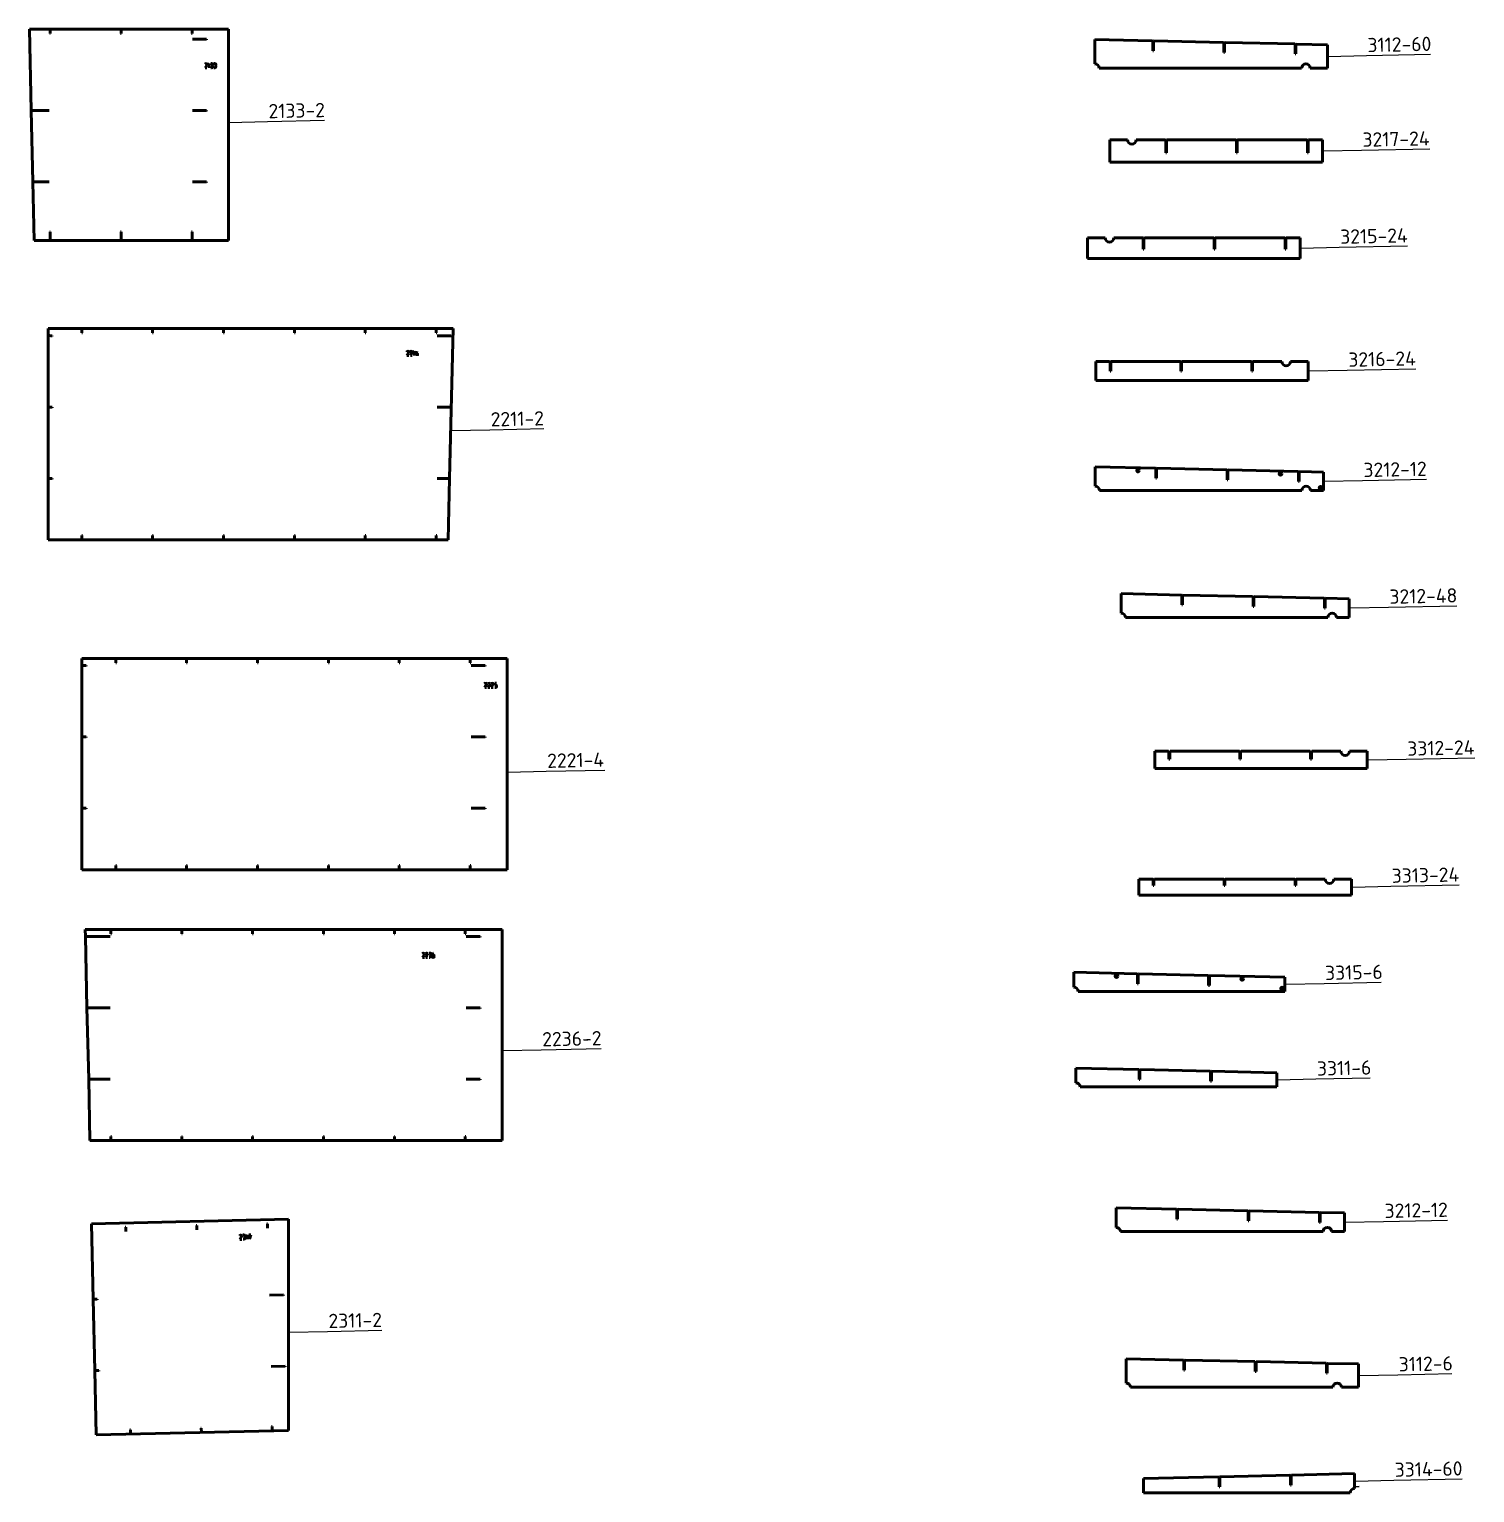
# Model space of a CAD drawing. Header units: millimetres. Extents: x 455 to 16223, y -36532 to 11320.
# Drawn here: x 1046 to 11175, y -11700 to -1443 of the extents above; entities that cross this region are included whole.
import ezdxf

# ---------------------------------------------------------------- set-up
doc = ezdxf.new("R2010")
doc.units = ezdxf.units.MM
doc.layers.add('Видимый контур (ISO)', color=7, linetype='Continuous', lineweight=50)
doc.layers.add('Обозначение (ISO)', color=7, linetype='Continuous', lineweight=25)
doc.styles.add('Пояснительный текст (DIN)', font='isocpeur.ttf')
doc.styles.add('Стиль текста72', font='isocpeur.ttf')

# ---------------------------------------------------------------- blocks, each defined once
blk = doc.blocks.new('Текст на выноске16')
at = {"layer": 'Обозначение (ISO)', "lineweight": 25}
for p, q in [((10147, -1633), (10142, -1633)), ((10147, -1633), (10416, -1627)), ((10416, -1627), (10865, -1618))]:
    blk.add_line(p, q, dxfattribs=at)
at = {"layer": 'Обозначение (ISO)', "insert": (10424, -1604), "char_height": 100, "attachment_point": 7, "rotation": 1.2307, "style": 'Стиль текста72'}
blk.add_mtext('3112-60', dxfattribs=at)
blk = doc.blocks.new('Текст на выноске17')
at = {"layer": 'Обозначение (ISO)', "lineweight": 25}
for p, q in [((10112, -2296), (10107, -2296)), ((10112, -2296), (10381, -2290)), ((10381, -2290), (10860, -2280))]:
    blk.add_line(p, q, dxfattribs=at)
at = {"layer": 'Обозначение (ISO)', "insert": (10389, -2267), "char_height": 100, "attachment_point": 7, "rotation": 1.2307, "style": 'Стиль текста72'}
blk.add_mtext('3217-24', dxfattribs=at)
blk = doc.blocks.new('Текст на выноске18')
at = {"layer": 'Обозначение (ISO)', "lineweight": 25}
for p, q in [((9956, -2976), (10224, -2970)), ((10224, -2970), (10704, -2960)), ((9956, -2976), (9951, -2976))]:
    blk.add_line(p, q, dxfattribs=at)
at = {"layer": 'Обозначение (ISO)', "insert": (10233, -2947), "char_height": 100, "attachment_point": 7, "rotation": 1.2307, "style": 'Стиль текста72'}
blk.add_mtext('3215-24', dxfattribs=at)
blk = doc.blocks.new('Текст на выноске19')
at = {"layer": 'Обозначение (ISO)', "lineweight": 25}
for p, q in [((10013, -3838), (10008, -3838)), ((10013, -3838), (10282, -3832)), ((10282, -3832), (10761, -3822))]:
    blk.add_line(p, q, dxfattribs=at)
at = {"layer": 'Обозначение (ISO)', "insert": (10290, -3809), "char_height": 100, "attachment_point": 7, "rotation": 1.2307, "style": 'Стиль текста72'}
blk.add_mtext('3216-24', dxfattribs=at)
blk = doc.blocks.new('Текст на выноске20')
at = {"layer": 'Обозначение (ISO)', "lineweight": 25}
for p, q in [((10119, -4611), (10114, -4611)), ((10119, -4611), (10388, -4605)), ((10388, -4605), (10837, -4595))]:
    blk.add_line(p, q, dxfattribs=at)
at = {"layer": 'Обозначение (ISO)', "insert": (10396, -4582), "char_height": 100, "attachment_point": 7, "rotation": 1.2307, "style": 'Стиль текста72'}
blk.add_mtext('3212-12', dxfattribs=at)
blk = doc.blocks.new('Текст на выноске21')
at = {"layer": 'Обозначение (ISO)', "lineweight": 25}
for p, q in [((10301, -5499), (10296, -5499)), ((10301, -5499), (10570, -5494)), ((10570, -5494), (11049, -5483))]:
    blk.add_line(p, q, dxfattribs=at)
at = {"layer": 'Обозначение (ISO)', "insert": (10578, -5470), "char_height": 100, "attachment_point": 7, "rotation": 1.2307, "style": 'Стиль текста72'}
blk.add_mtext('3212-48', dxfattribs=at)
blk = doc.blocks.new('Текст на выноске22')
at = {"layer": 'Обозначение (ISO)', "lineweight": 25}
for p, q in [((10427, -6564), (10422, -6564)), ((10427, -6564), (10695, -6558)), ((10695, -6558), (11175, -6548))]:
    blk.add_line(p, q, dxfattribs=at)
at = {"layer": 'Обозначение (ISO)', "insert": (10703, -6535), "char_height": 100, "attachment_point": 7, "rotation": 1.2307, "style": 'Стиль текста72'}
blk.add_mtext('3312-24', dxfattribs=at)
blk = doc.blocks.new('Текст на выноске23')
at = {"layer": 'Обозначение (ISO)', "lineweight": 25}
for p, q in [((10317, -7455), (10312, -7455)), ((10317, -7455), (10586, -7449)), ((10586, -7449), (11065, -7439))]:
    blk.add_line(p, q, dxfattribs=at)
at = {"layer": 'Обозначение (ISO)', "insert": (10594, -7426), "char_height": 100, "attachment_point": 7, "rotation": 1.2307, "style": 'Стиль текста72'}
blk.add_mtext('3313-24', dxfattribs=at)
blk = doc.blocks.new('Текст на выноске24')
at = {"layer": 'Обозначение (ISO)', "lineweight": 25}
for p, q in [((9850, -8136), (9845, -8136)), ((9850, -8136), (10119, -8130)), ((10119, -8130), (10518, -8121))]:
    blk.add_line(p, q, dxfattribs=at)
at = {"layer": 'Обозначение (ISO)', "insert": (10127, -8107), "char_height": 100, "attachment_point": 7, "rotation": 1.2307, "style": 'Стиль текста72'}
blk.add_mtext('3315-6', dxfattribs=at)
blk = doc.blocks.new('Текст на выноске25')
at = {"layer": 'Обозначение (ISO)', "lineweight": 25}
for p, q in [((9793, -8806), (9788, -8806)), ((9793, -8806), (10062, -8800)), ((10062, -8800), (10442, -8792))]:
    blk.add_line(p, q, dxfattribs=at)
at = {"layer": 'Обозначение (ISO)', "insert": (10070, -8777), "char_height": 100, "attachment_point": 7, "rotation": 1.2307, "style": 'Стиль текста72'}
blk.add_mtext('3311-6', dxfattribs=at)
blk = doc.blocks.new('Текст на выноске26')
at = {"layer": 'Обозначение (ISO)', "lineweight": 25}
for p, q in [((10267, -9804), (10262, -9804)), ((10267, -9804), (10536, -9798)), ((10536, -9798), (10985, -9789))]:
    blk.add_line(p, q, dxfattribs=at)
at = {"layer": 'Обозначение (ISO)', "insert": (10544, -9775), "char_height": 100, "attachment_point": 7, "rotation": 1.2307, "style": 'Стиль текста72'}
blk.add_mtext('3212-12', dxfattribs=at)
blk = doc.blocks.new('Текст на выноске27')
at = {"layer": 'Обозначение (ISO)', "lineweight": 25}
for p, q in [((10635, -10873), (11015, -10865)), ((10366, -10879), (10361, -10879)), ((10366, -10879), (10635, -10873))]:
    blk.add_line(p, q, dxfattribs=at)
at = {"layer": 'Обозначение (ISO)', "insert": (10643, -10850), "char_height": 100, "attachment_point": 7, "rotation": 1.2307, "style": 'Стиль текста72'}
blk.add_mtext('3112-6', dxfattribs=at)
blk = doc.blocks.new('Текст на выноске39')
at = {"layer": 'Обозначение (ISO)', "lineweight": 25}
for p, q in [((3135, -10569), (3515, -10561)), ((2867, -10575), (2862, -10575)), ((2867, -10575), (3135, -10569))]:
    blk.add_line(p, q, dxfattribs=at)
at = {"layer": 'Обозначение (ISO)', "insert": (3143, -10546), "char_height": 100, "attachment_point": 7, "rotation": 1.2307, "style": 'Стиль текста72'}
blk.add_mtext('2311-2', dxfattribs=at)
blk = doc.blocks.new('Текст на выноске40')
at = {"layer": 'Обозначение (ISO)', "lineweight": 25}
for p, q in [((4365, -8601), (4360, -8601)), ((4365, -8601), (4633, -8595)), ((4633, -8595), (5053, -8586))]:
    blk.add_line(p, q, dxfattribs=at)
at = {"layer": 'Обозначение (ISO)', "insert": (4641, -8572), "char_height": 100, "attachment_point": 7, "rotation": 1.2307, "style": 'Стиль текста72'}
blk.add_mtext('2236-2', dxfattribs=at)
blk = doc.blocks.new('Текст на выноске41')
at = {"layer": 'Обозначение (ISO)', "lineweight": 25}
for p, q in [((4400, -6649), (4395, -6649)), ((4400, -6649), (4668, -6643)), ((4668, -6643), (5078, -6635))]:
    blk.add_line(p, q, dxfattribs=at)
at = {"layer": 'Обозначение (ISO)', "insert": (4676, -6620), "char_height": 100, "attachment_point": 7, "rotation": 1.2307, "style": 'Стиль текста72'}
blk.add_mtext('2221-4', dxfattribs=at)
blk = doc.blocks.new('Текст на выноске42')
at = {"layer": 'Обозначение (ISO)', "lineweight": 25}
for p, q in [((4003, -4256), (3998, -4256)), ((4003, -4256), (4272, -4250)), ((4272, -4250), (4652, -4242))]:
    blk.add_line(p, q, dxfattribs=at)
at = {"layer": 'Обозначение (ISO)', "insert": (4280, -4227), "char_height": 100, "attachment_point": 7, "rotation": 1.2307, "style": 'Стиль текста72'}
blk.add_mtext('2211-2', dxfattribs=at)
blk = doc.blocks.new('Текст на выноске43')
at = {"layer": 'Обозначение (ISO)', "lineweight": 25}
for p, q in [((2447, -2096), (2442, -2096)), ((2447, -2096), (2715, -2090)), ((2715, -2090), (3115, -2081))]:
    blk.add_line(p, q, dxfattribs=at)
at = {"layer": 'Обозначение (ISO)', "insert": (2723, -2067), "char_height": 100, "attachment_point": 7, "rotation": 1.2307, "style": 'Стиль текста72'}
blk.add_mtext('2133-2', dxfattribs=at)
blk = doc.blocks.new('Текст на выноске51')
at = {"layer": 'Обозначение (ISO)', "lineweight": 25}
for p, q in [((10338, -11618), (10333, -11618)), ((10338, -11618), (10607, -11612)), ((10607, -11612), (11086, -11602))]:
    blk.add_line(p, q, dxfattribs=at)
at = {"layer": 'Обозначение (ISO)', "insert": (10615, -11589), "char_height": 100, "attachment_point": 7, "rotation": 1.2307, "style": 'Стиль текста72'}
blk.add_mtext('3314-60', dxfattribs=at)
blk = doc.blocks.new('Текст на выноске52')
at = {"layer": 'Обозначение (ISO)', "lineweight": 25}
for p, q in [((10338, -11655), (10333, -11655)), ((10338, -11655), (10347, -11655)), ((10347, -11655), (10364, -11655))]:
    blk.add_line(p, q, dxfattribs=at)
at = {"layer": 'Обозначение (ISO)', "insert": (10347, -11654), "char_height": 3.5, "attachment_point": 7, "rotation": 1.2307, "style": 'Пояснительный текст (DIN)'}
blk.add_mtext('3314-60', dxfattribs=at)

msp = doc.modelspace()

# ---------------------------------------------------------------- linework, layer by layer
at = {"layer": 'Видимый контур (ISO)'}
for p, q in [((1058, -2013), (1046, -1443)), ((1046, -1443), (1193, -1443)), ((1193, -1473), (1189, -1473)), ((1193, -1443), (1689, -1443)), ((1193, -1473), (1193, -1443)), ((1689, -1473), (1685, -1473)), ((1689, -1443), (2186, -1443)), ((1689, -1473), (1689, -1443)), ((2186, -1473), (2182, -1473)), ((2186, -1443), (2442, -1443)), ((2186, -1473), (2186, -1443)), ((2190, -1513), (2287, -1513)), ((2287, -1513), (2287, -1517)), ((2442, -1443), (2442, -2923)), ((8513, -1515), (8915, -1524)), ((8513, -1685), (8513, -1515)), ((8915, -1524), (8918, -1527)), ((8918, -1527), (8918, -1594)), ((8923, -1527), (8926, -1524)), ((8923, -1594), (8923, -1527)), ((8926, -1524), (9414, -1535)), ((9414, -1535), (9417, -1538)), ((9417, -1538), (9417, -1605)), ((9422, -1538), (9425, -1535)), ((9422, -1605), (9422, -1538)), ((9425, -1535), (9914, -1546)), ((8918, -1594), (8923, -1594)), ((9417, -1605), (9422, -1605)), ((9914, -1546), (9917, -1549)), ((9917, -1549), (9917, -1616)), ((9917, -1616), (9922, -1616)), ((9922, -1550), (9925, -1547)), ((9922, -1616), (9922, -1550)), ((9925, -1547), (10142, -1551)), ((10142, -1551), (10142, -1715)), ((2277, -1713), (2289, -1695)), ((2290, -1713), (2277, -1713)), ((2300, -1690), (2307, -1683)), ((2307, -1683), (2307, -1713)), ((2324, -1683), (2317, -1683)), ((2317, -1713), (2322, -1713)), ((2322, -1697), (2320, -1697)), ((2347, -1683), (2340, -1683)), ((2340, -1713), (2345, -1713)), ((2345, -1697), (2344, -1697)), ((9962, -1715), (8543, -1715)), ((10142, -1715), (10022, -1715)), ((1070, -2513), (1058, -2013)), ((1058, -2013), (1185, -2013)), ((2190, -2013), (2287, -2013)), ((2287, -2013), (2287, -2017)), ((8618, -2218), (8742, -2218)), ((8618, -2375), (8618, -2218)), ((8802, -2218), (9006, -2218)), ((9006, -2218), (9009, -2221)), ((9009, -2221), (9009, -2309)), ((9014, -2221), (9017, -2218)), ((9014, -2309), (9014, -2221)), ((9017, -2218), (9502, -2218)), ((9502, -2218), (9505, -2221)), ((9505, -2221), (9505, -2309)), ((9510, -2221), (9513, -2218)), ((9510, -2309), (9510, -2221)), ((9513, -2218), (9999, -2218)), ((9999, -2218), (10002, -2221)), ((10002, -2221), (10002, -2309)), ((10007, -2221), (10010, -2218)), ((10007, -2309), (10007, -2221)), ((10010, -2218), (10107, -2218)), ((10107, -2218), (10107, -2375)), ((9009, -2309), (9014, -2309)), ((9505, -2309), (9510, -2309)), ((10002, -2309), (10007, -2309)), ((10107, -2375), (8618, -2375)), ((1079, -2923), (1070, -2513)), ((1070, -2513), (1185, -2513)), ((2190, -2513), (2287, -2513)), ((2287, -2513), (2287, -2517)), ((1193, -2863), (1189, -2863)), ((1193, -2922), (1193, -2863)), ((1689, -2863), (1685, -2863)), ((1689, -2922), (1689, -2863)), ((2186, -2863), (2182, -2863)), ((2186, -2922), (2186, -2863)), ((2442, -2923), (1079, -2923)), ((8461, -2904), (8586, -2904)), ((8461, -3049), (8461, -2904)), ((8646, -2904), (8849, -2904)), ((8849, -2904), (8852, -2907)), ((8852, -2907), (8852, -2983)), ((8857, -2907), (8860, -2904)), ((8857, -2983), (8857, -2907)), ((8860, -2904), (9346, -2904)), ((9346, -2904), (9349, -2907)), ((9349, -2907), (9349, -2983)), ((9354, -2907), (9357, -2904)), ((9354, -2983), (9354, -2907)), ((9357, -2904), (9843, -2904)), ((9843, -2904), (9846, -2907)), ((9846, -2907), (9846, -2983)), ((9851, -2907), (9854, -2904)), ((9851, -2983), (9851, -2907)), ((9854, -2904), (9951, -2904)), ((9951, -2904), (9951, -3049)), ((9951, -3049), (8461, -3049)), ((8852, -2983), (8857, -2983)), ((9349, -2983), (9354, -2983)), ((9846, -2983), (9851, -2983)), ((1177, -3541), (1414, -3541)), ((1177, -3590), (1177, -3541)), ((1414, -3541), (1910, -3541)), ((1414, -3541), (1414, -3571)), ((1418, -3571), (1414, -3571)), ((1910, -3541), (2407, -3541)), ((1910, -3541), (1910, -3571)), ((1914, -3571), (1910, -3571)), ((2407, -3541), (2904, -3541)), ((2407, -3541), (2407, -3571)), ((2411, -3571), (2407, -3571)), ((2904, -3541), (3400, -3541)), ((2904, -3541), (2904, -3571)), ((2908, -3571), (2904, -3571)), ((3400, -3541), (3897, -3541)), ((3400, -3541), (3400, -3571)), ((3404, -3571), (3400, -3571)), ((3897, -3541), (4015, -3541)), ((3897, -3541), (3897, -3571)), ((3901, -3571), (3897, -3571)), ((4015, -3541), (3991, -4591)), ((1177, -4090), (1177, -3590)), ((1206, -3591), (1206, -3595)), ((3905, -3591), (4002, -3591)), ((4002, -3591), (4002, -3595)), ((3692, -3730), (3704, -3711)), ((3706, -3730), (3692, -3730)), ((3716, -3730), (3727, -3711)), ((3729, -3730), (3716, -3730)), ((3739, -3706), (3746, -3700)), ((3746, -3700), (3746, -3730)), ((3762, -3700), (3756, -3723)), ((3756, -3723), (3767, -3723)), ((3767, -3723), (3767, -3716)), ((3767, -3730), (3767, -3723)), ((3767, -3723), (3772, -3723)), ((8519, -3905), (8519, -3771)), ((8519, -3771), (8616, -3771)), ((8616, -3771), (8619, -3774)), ((8619, -3774), (8619, -3839)), ((8624, -3774), (8627, -3771)), ((8624, -3839), (8624, -3774)), ((8627, -3771), (9112, -3771)), ((9112, -3771), (9115, -3774)), ((9115, -3774), (9115, -3839)), ((9120, -3774), (9123, -3771)), ((9120, -3839), (9120, -3774)), ((9123, -3771), (9609, -3771)), ((9609, -3771), (9612, -3774)), ((9612, -3774), (9612, -3839)), ((9617, -3774), (9620, -3771)), ((9617, -3839), (9617, -3774)), ((9620, -3771), (9824, -3771)), ((9884, -3771), (10008, -3771)), ((10008, -3771), (10008, -3905)), ((8619, -3839), (8624, -3839)), ((9115, -3839), (9120, -3839)), ((9612, -3839), (9617, -3839)), ((10008, -3905), (8519, -3905)), ((1177, -4590), (1177, -4090)), ((1206, -4091), (1206, -4095)), ((3905, -4091), (4002, -4091)), ((4002, -4091), (4002, -4095)), ((8515, -4510), (8937, -4519)), ((8515, -4646), (8515, -4510)), ((1177, -5021), (1177, -4590)), ((1206, -4591), (1206, -4595)), ((3905, -4591), (3991, -4591)), ((3991, -4591), (3981, -5021)), ((8937, -4519), (8940, -4522)), ((8940, -4522), (8940, -4589)), ((8940, -4589), (8945, -4589)), ((8945, -4522), (8948, -4519)), ((8945, -4589), (8945, -4522)), ((8948, -4519), (9437, -4530)), ((9437, -4530), (9440, -4533)), ((9440, -4533), (9440, -4600)), ((9440, -4600), (9445, -4600)), ((9445, -4533), (9448, -4531)), ((9445, -4600), (9445, -4533)), ((9448, -4531), (9936, -4542)), ((9936, -4542), (9939, -4545)), ((9939, -4545), (9939, -4612)), ((9939, -4612), (9944, -4612)), ((9944, -4545), (9947, -4542)), ((9944, -4612), (9944, -4545)), ((9947, -4542), (10114, -4546)), ((10114, -4546), (10114, -4676)), ((9964, -4676), (8545, -4676)), ((10114, -4676), (10024, -4676)), ((3981, -5021), (1177, -5021)), ((1418, -4991), (1414, -4991)), ((1414, -4991), (1414, -5020)), ((1914, -4991), (1910, -4991)), ((1910, -4991), (1910, -5020)), ((2411, -4991), (2407, -4991)), ((2407, -4991), (2407, -5020)), ((2908, -4991), (2904, -4991)), ((2904, -4991), (2904, -5020)), ((3404, -4991), (3400, -4991)), ((3400, -4991), (3400, -5020)), ((3901, -4991), (3897, -4991)), ((3897, -4991), (3897, -5020)), ((8697, -5398), (9119, -5408)), ((8697, -5535), (8697, -5398)), ((9119, -5408), (9122, -5411)), ((9122, -5411), (9122, -5478)), ((9127, -5411), (9130, -5408)), ((9127, -5478), (9127, -5411)), ((9130, -5408), (9618, -5419)), ((9618, -5419), (9621, -5422)), ((9621, -5422), (9621, -5489)), ((9626, -5422), (9629, -5419)), ((9626, -5489), (9626, -5422)), ((9629, -5419), (10118, -5430)), ((10118, -5430), (10121, -5433)), ((10121, -5433), (10121, -5500)), ((10126, -5433), (10129, -5430)), ((10126, -5500), (10126, -5433)), ((10129, -5430), (10296, -5434)), ((10296, -5434), (10296, -5565)), ((9122, -5478), (9127, -5478)), ((9621, -5489), (9626, -5489)), ((10121, -5500), (10126, -5500)), ((10146, -5565), (8727, -5565)), ((10296, -5565), (10206, -5565)), ((1415, -5902), (1415, -5853)), ((1415, -5853), (1652, -5853)), ((1415, -6403), (1415, -5902)), ((1444, -5903), (1444, -5907)), ((1652, -5853), (2148, -5853)), ((1652, -5853), (1652, -5883)), ((1656, -5883), (1652, -5883)), ((2148, -5853), (2645, -5853)), ((2148, -5853), (2148, -5883)), ((2152, -5883), (2148, -5883)), ((2645, -5853), (3142, -5853)), ((2645, -5853), (2645, -5883)), ((2649, -5883), (2645, -5883)), ((3142, -5853), (3638, -5853)), ((3142, -5853), (3142, -5883)), ((3146, -5883), (3142, -5883)), ((3638, -5853), (4135, -5853)), ((3638, -5853), (3638, -5883)), ((3642, -5883), (3638, -5883)), ((4135, -5853), (4395, -5853)), ((4135, -5853), (4135, -5883)), ((4139, -5883), (4135, -5883)), ((4143, -5903), (4240, -5903)), ((4240, -5903), (4240, -5907)), ((4395, -5853), (4395, -7333)), ((4237, -6056), (4248, -6038)), ((4260, -6056), (4272, -6038)), ((4283, -6056), (4295, -6038)), ((4307, -6039), (4307, -6026)), ((4307, -6026), (4320, -6026)), ((4315, -6039), (4307, -6039)), ((4320, -6049), (4320, -6046)), ((4250, -6056), (4237, -6056)), ((4273, -6056), (4260, -6056)), ((4297, -6056), (4283, -6056)), ((4307, -6056), (4315, -6056)), ((1415, -6903), (1415, -6403)), ((1444, -6403), (1444, -6407)), ((4143, -6403), (4240, -6403)), ((4240, -6403), (4240, -6407)), ((8932, -6625), (8932, -6503)), ((8932, -6503), (9029, -6503)), ((9029, -6503), (9032, -6506)), ((9032, -6506), (9032, -6559)), ((9032, -6559), (9037, -6559)), ((9037, -6506), (9040, -6503)), ((9037, -6559), (9037, -6506)), ((9040, -6503), (9526, -6503)), ((9526, -6503), (9529, -6506)), ((9529, -6506), (9529, -6559)), ((9529, -6559), (9534, -6559)), ((9534, -6506), (9537, -6503)), ((9534, -6559), (9534, -6506)), ((9537, -6503), (10022, -6503)), ((10022, -6503), (10025, -6506)), ((10025, -6506), (10025, -6559)), ((10025, -6559), (10030, -6559)), ((10030, -6506), (10033, -6503)), ((10030, -6559), (10030, -6506)), ((10033, -6503), (10237, -6503)), ((10297, -6503), (10422, -6503)), ((10422, -6503), (10422, -6625)), ((10422, -6625), (8932, -6625)), ((1415, -7333), (1415, -6903)), ((1444, -6903), (1444, -6907)), ((4143, -6903), (4240, -6903)), ((4240, -6903), (4240, -6907)), ((4395, -7333), (1415, -7333)), ((1656, -7303), (1652, -7303)), ((1652, -7303), (1652, -7333)), ((2152, -7303), (2148, -7303)), ((2148, -7303), (2148, -7333)), ((2649, -7303), (2645, -7303)), ((2645, -7303), (2645, -7333)), ((3146, -7303), (3142, -7303)), ((3142, -7303), (3142, -7333)), ((3642, -7303), (3638, -7303)), ((3638, -7303), (3638, -7333)), ((4139, -7303), (4135, -7303)), ((4135, -7303), (4135, -7333)), ((8822, -7511), (8822, -7399)), ((8822, -7399), (8919, -7399)), ((8919, -7399), (8922, -7402)), ((8922, -7402), (8922, -7445)), ((8922, -7445), (8927, -7445)), ((8927, -7402), (8930, -7399)), ((8927, -7445), (8927, -7402)), ((8930, -7399), (9416, -7399)), ((9416, -7399), (9419, -7402)), ((9419, -7402), (9419, -7445)), ((9419, -7445), (9424, -7445)), ((9424, -7402), (9427, -7399)), ((9424, -7445), (9424, -7402)), ((9427, -7399), (9913, -7399)), ((9913, -7399), (9916, -7402)), ((9916, -7402), (9916, -7445)), ((9916, -7445), (9921, -7445)), ((9921, -7402), (9924, -7399)), ((9921, -7445), (9921, -7402)), ((9924, -7399), (10127, -7399)), ((10187, -7399), (10312, -7399)), ((10312, -7399), (10312, -7511)), ((10312, -7511), (8822, -7511)), ((1438, -7752), (1617, -7752)), ((1439, -7801), (1438, -7752)), ((1617, -7752), (2114, -7752)), ((1617, -7752), (1617, -7782)), ((1621, -7782), (1617, -7782)), ((2114, -7752), (2610, -7752)), ((2114, -7752), (2114, -7782)), ((2118, -7782), (2114, -7782)), ((2610, -7752), (3107, -7752)), ((2610, -7752), (2610, -7782)), ((2614, -7782), (2610, -7782)), ((3107, -7752), (3604, -7752)), ((3107, -7752), (3107, -7782)), ((3111, -7782), (3107, -7782)), ((3604, -7752), (4100, -7752)), ((3604, -7752), (3604, -7782)), ((3608, -7782), (3604, -7782)), ((4100, -7752), (4360, -7752)), ((4100, -7752), (4100, -7782)), ((4104, -7782), (4100, -7782)), ((4360, -7752), (4360, -9232)), ((1450, -8302), (1439, -7801)), ((1439, -7801), (1613, -7801)), ((4108, -7801), (4205, -7801)), ((4205, -7801), (4205, -7805)), ((3800, -7948), (3812, -7929)), ((3814, -7948), (3800, -7948)), ((3824, -7948), (3835, -7929)), ((3837, -7948), (3824, -7948)), ((3854, -7918), (3847, -7918)), ((3847, -7948), (3852, -7948)), ((3852, -7931), (3850, -7931)), ((3870, -7934), (3870, -7941)), ((3877, -7931), (3872, -7931)), ((3884, -7941), (3884, -7938)), ((8366, -8052), (8808, -8062)), ((8366, -8156), (8366, -8052)), ((8808, -8062), (8811, -8065)), ((8811, -8065), (8811, -8132)), ((8816, -8066), (8819, -8063)), ((8816, -8132), (8816, -8066)), ((8819, -8063), (9307, -8074)), ((9307, -8074), (9310, -8077)), ((9310, -8077), (9310, -8144)), ((9315, -8077), (9318, -8074)), ((9315, -8144), (9315, -8077)), ((9318, -8074), (9845, -8086)), ((9845, -8086), (9845, -8186)), ((9845, -8186), (8396, -8186)), ((8811, -8132), (8816, -8132)), ((9310, -8144), (9315, -8144)), ((1462, -8802), (1450, -8302)), ((1450, -8302), (1613, -8302)), ((4108, -8302), (4205, -8302)), ((4205, -8302), (4205, -8306)), ((1471, -9232), (1462, -8802)), ((1462, -8802), (1613, -8802)), ((4108, -8802), (4205, -8802)), ((4205, -8802), (4205, -8806)), ((8379, -8723), (8821, -8734)), ((8379, -8826), (8379, -8723)), ((8821, -8734), (8824, -8737)), ((8824, -8737), (8824, -8804)), ((8824, -8804), (8829, -8804)), ((8829, -8737), (8832, -8734)), ((8829, -8804), (8829, -8737)), ((8832, -8734), (9321, -8745)), ((9321, -8745), (9324, -8748)), ((9324, -8748), (9324, -8815)), ((9324, -8815), (9329, -8815)), ((9329, -8748), (9332, -8745)), ((9329, -8815), (9329, -8748)), ((9332, -8745), (9788, -8756)), ((9788, -8756), (9788, -8856)), ((9788, -8856), (8409, -8856)), ((1621, -9202), (1617, -9202)), ((1617, -9202), (1617, -9231)), ((2118, -9202), (2114, -9202)), ((2114, -9202), (2114, -9231)), ((2614, -9202), (2610, -9202)), ((2610, -9202), (2610, -9231)), ((3111, -9202), (3107, -9202)), ((3107, -9202), (3107, -9231)), ((3608, -9202), (3604, -9202)), ((3604, -9202), (3604, -9231)), ((4104, -9202), (4100, -9202)), ((4100, -9202), (4100, -9231)), ((4360, -9232), (1471, -9232)), ((8663, -9703), (9085, -9712)), ((8663, -9840), (8663, -9703)), ((9085, -9712), (9088, -9715)), ((9088, -9715), (9088, -9782)), ((9093, -9716), (9096, -9713)), ((9093, -9782), (9093, -9716)), ((9096, -9713), (9584, -9724)), ((9584, -9724), (9587, -9727)), ((9587, -9727), (9587, -9794)), ((9592, -9727), (9595, -9724)), ((9592, -9794), (9592, -9727)), ((9595, -9724), (10084, -9735)), ((10084, -9735), (10087, -9738)), ((10087, -9738), (10087, -9805)), ((10092, -9738), (10095, -9735)), ((10092, -9805), (10092, -9738)), ((10095, -9735), (10262, -9739)), ((10262, -9739), (10262, -9870)), ((1481, -9814), (2862, -9783)), ((1493, -10343), (1481, -9814)), ((1722, -9838), (1718, -9839)), ((1722, -9838), (1723, -9868)), ((2219, -9827), (2215, -9827)), ((2219, -9827), (2219, -9857)), ((2715, -9816), (2711, -9816)), ((2715, -9816), (2716, -9846)), ((2862, -9783), (2862, -11263)), ((9088, -9782), (9093, -9782)), ((9587, -9794), (9592, -9794)), ((10087, -9805), (10092, -9805)), ((2521, -9924), (2532, -9905)), ((2534, -9924), (2521, -9924)), ((2550, -9893), (2543, -9893)), ((2544, -9923), (2549, -9923)), ((2549, -9907), (2547, -9907)), ((2567, -9899), (2573, -9893)), ((2573, -9893), (2574, -9923)), ((2597, -9892), (2583, -9892)), ((2589, -9922), (2597, -9892)), ((10112, -9870), (8693, -9870)), ((10262, -9870), (10172, -9870)), ((1504, -10843), (1493, -10343)), ((1522, -10343), (1522, -10347)), ((2730, -10315), (2827, -10313)), ((2827, -10313), (2827, -10317)), ((8732, -10761), (9134, -10770)), ((8732, -10931), (8732, -10761)), ((1514, -11294), (1504, -10843)), ((1534, -10843), (1534, -10847)), ((2741, -10815), (2838, -10813)), ((2838, -10813), (2838, -10817)), ((9134, -10770), (9137, -10773)), ((9137, -10773), (9137, -10840)), ((9137, -10840), (9142, -10840)), ((9142, -10773), (9145, -10770)), ((9142, -10840), (9142, -10773)), ((9145, -10770), (9634, -10781)), ((9634, -10781), (9637, -10784)), ((9637, -10784), (9637, -10851)), ((9637, -10851), (9642, -10851)), ((9642, -10784), (9645, -10781)), ((9642, -10851), (9642, -10784)), ((9645, -10781), (10133, -10792)), ((10133, -10792), (10136, -10795)), ((10136, -10795), (10136, -10862)), ((10136, -10862), (10141, -10862)), ((10141, -10795), (10144, -10793)), ((10141, -10862), (10141, -10795)), ((10144, -10793), (10361, -10797)), ((10361, -10797), (10361, -10961)), ((10181, -10961), (8762, -10961)), ((10361, -10961), (10241, -10961)), ((2862, -11263), (1514, -11294)), ((1754, -11258), (1750, -11258)), ((1755, -11287), (1754, -11258)), ((2251, -11247), (2247, -11247)), ((2252, -11276), (2251, -11247)), ((2747, -11236), (2743, -11236)), ((2748, -11265), (2747, -11236)), ((8854, -11600), (9380, -11588)), ((9380, -11588), (9383, -11591)), ((9388, -11591), (9391, -11588)), ((9391, -11588), (9880, -11577)), ((9880, -11577), (9883, -11579)), ((9883, -11579), (9883, -11646)), ((9888, -11579), (9891, -11576)), ((9888, -11646), (9888, -11579)), ((9891, -11576), (10333, -11566)), ((10333, -11566), (10333, -11670)), ((8854, -11700), (8854, -11600)), ((9383, -11591), (9383, -11658)), ((9383, -11658), (9388, -11658)), ((9388, -11658), (9388, -11591)), ((9883, -11646), (9888, -11646)), ((10303, -11700), (8854, -11700))]:
    msp.add_line(p, q, dxfattribs=at)
for centre in [(8815, -4536), (9814, -4559), (10094, -4656), (8664, -8079), (9545, -8099), (9825, -8166)]:
    msp.add_circle(centre, 9, dxfattribs=at)
for centre, radius, start, end in [((2284, -1690), 6.95, 16.4047, 163.5953), ((2282, -1690), 9.07, 323.6911, 8.2364), ((2322, -1705), 8.33, 270, 90), ((2324, -1690), 6.67, 270, 90), ((2345, -1705), 8.33, 270, 90), ((2347, -1690), 6.67, 270, 90), ((8513, -1715), 30, 0, 90), ((9992, -1715), 30, 0, 180), ((8772, -2218), 30, 180, 0), ((8616, -2904), 30, 180, 0), ((3699, -3707), 6.95, 16.4047, 163.5953), ((3697, -3706), 9.07, 323.6911, 8.2364), ((3722, -3707), 6.95, 16.4047, 163.5953), ((3720, -3706), 9.07, 323.6911, 8.2364), ((9854, -3771), 30, 180, 0), ((8515, -4676), 30, 0, 90), ((9994, -4676), 30, 0, 180), ((8697, -5565), 30, 0, 90), ((10176, -5565), 30, 0, 180), ((4243, -6033), 6.95, 16.4047, 163.5953), ((4241, -6032), 9.07, 323.6911, 8.2364), ((4267, -6033), 6.95, 16.4047, 163.5953), ((4264, -6032), 9.07, 323.6911, 8.2364), ((4290, -6033), 6.95, 16.4047, 163.5953), ((4288, -6032), 9.07, 323.6911, 8.2364), ((4313, -6046), 7.13, 1.0861, 72.6537), ((4313, -6049), 7.13, 287.3463, 358.9139), ((10267, -6503), 30, 180, 0), ((10157, -7399), 30, 180, 0), ((3807, -7925), 6.95, 16.4047, 163.5953), ((3805, -7924), 9.07, 323.6911, 8.2364), ((3830, -7925), 6.95, 16.4047, 163.5953), ((3828, -7924), 9.07, 323.6911, 8.2364), ((3852, -7939), 8.33, 270, 90), ((3854, -7924), 6.67, 270, 90), ((3888, -7933), 17.3, 114.8942, 183.1783), ((3877, -7941), 6.67, 180, 0), ((3877, -7938), 6.67, 0, 90), ((8366, -8186), 30, 0, 90), ((8379, -8856), 30, 0, 90), ((8663, -9870), 30, 0, 90), ((10142, -9870), 30, 0, 180), ((2527, -9901), 6.95, 17.7047, 164.8953), ((2524, -9900), 9.07, 324.9911, 9.5364), ((2549, -9915), 8.33, 271.3, 91.3), ((2550, -9900), 6.67, 271.3, 91.3), ((8732, -10961), 30, 0, 90), ((10211, -10961), 30, 0, 180), ((10333, -11700), 30, 90, 180)]:
    msp.add_arc(centre, radius, start, end, dxfattribs=at)
for centre, major_axis in [((1176, -3591), (-30, 0)), ((1176, -4091), (-30, 0)), ((1176, -4591), (-30, 0)), ((1414, -5903), (-30, 0)), ((1414, -6403), (-30, 0)), ((1414, -6903), (-30, 0)), ((1492, -10343), (-30, -0.7)), ((1504, -10843), (-30, -0.7))]:
    msp.add_ellipse(centre, major_axis=major_axis, ratio=0.022676, start_param=3.141593, end_param=4.695722, dxfattribs=at)

# ---------------------------------------------------------------- block references
at = {"layer": 'Обозначение (ISO)'}
for name in ['Текст на выноске16', 'Текст на выноске43', 'Текст на выноске17', 'Текст на выноске18', 'Текст на выноске19', 'Текст на выноске42', 'Текст на выноске20', 'Текст на выноске21', 'Текст на выноске22', 'Текст на выноске41', 'Текст на выноске23', 'Текст на выноске24', 'Текст на выноске40', 'Текст на выноске25', 'Текст на выноске26', 'Текст на выноске39', 'Текст на выноске27', 'Текст на выноске51', 'Текст на выноске52']:
    msp.add_blockref(name, (0, 0), dxfattribs=at)

doc.saveas('drawing.dxf')
